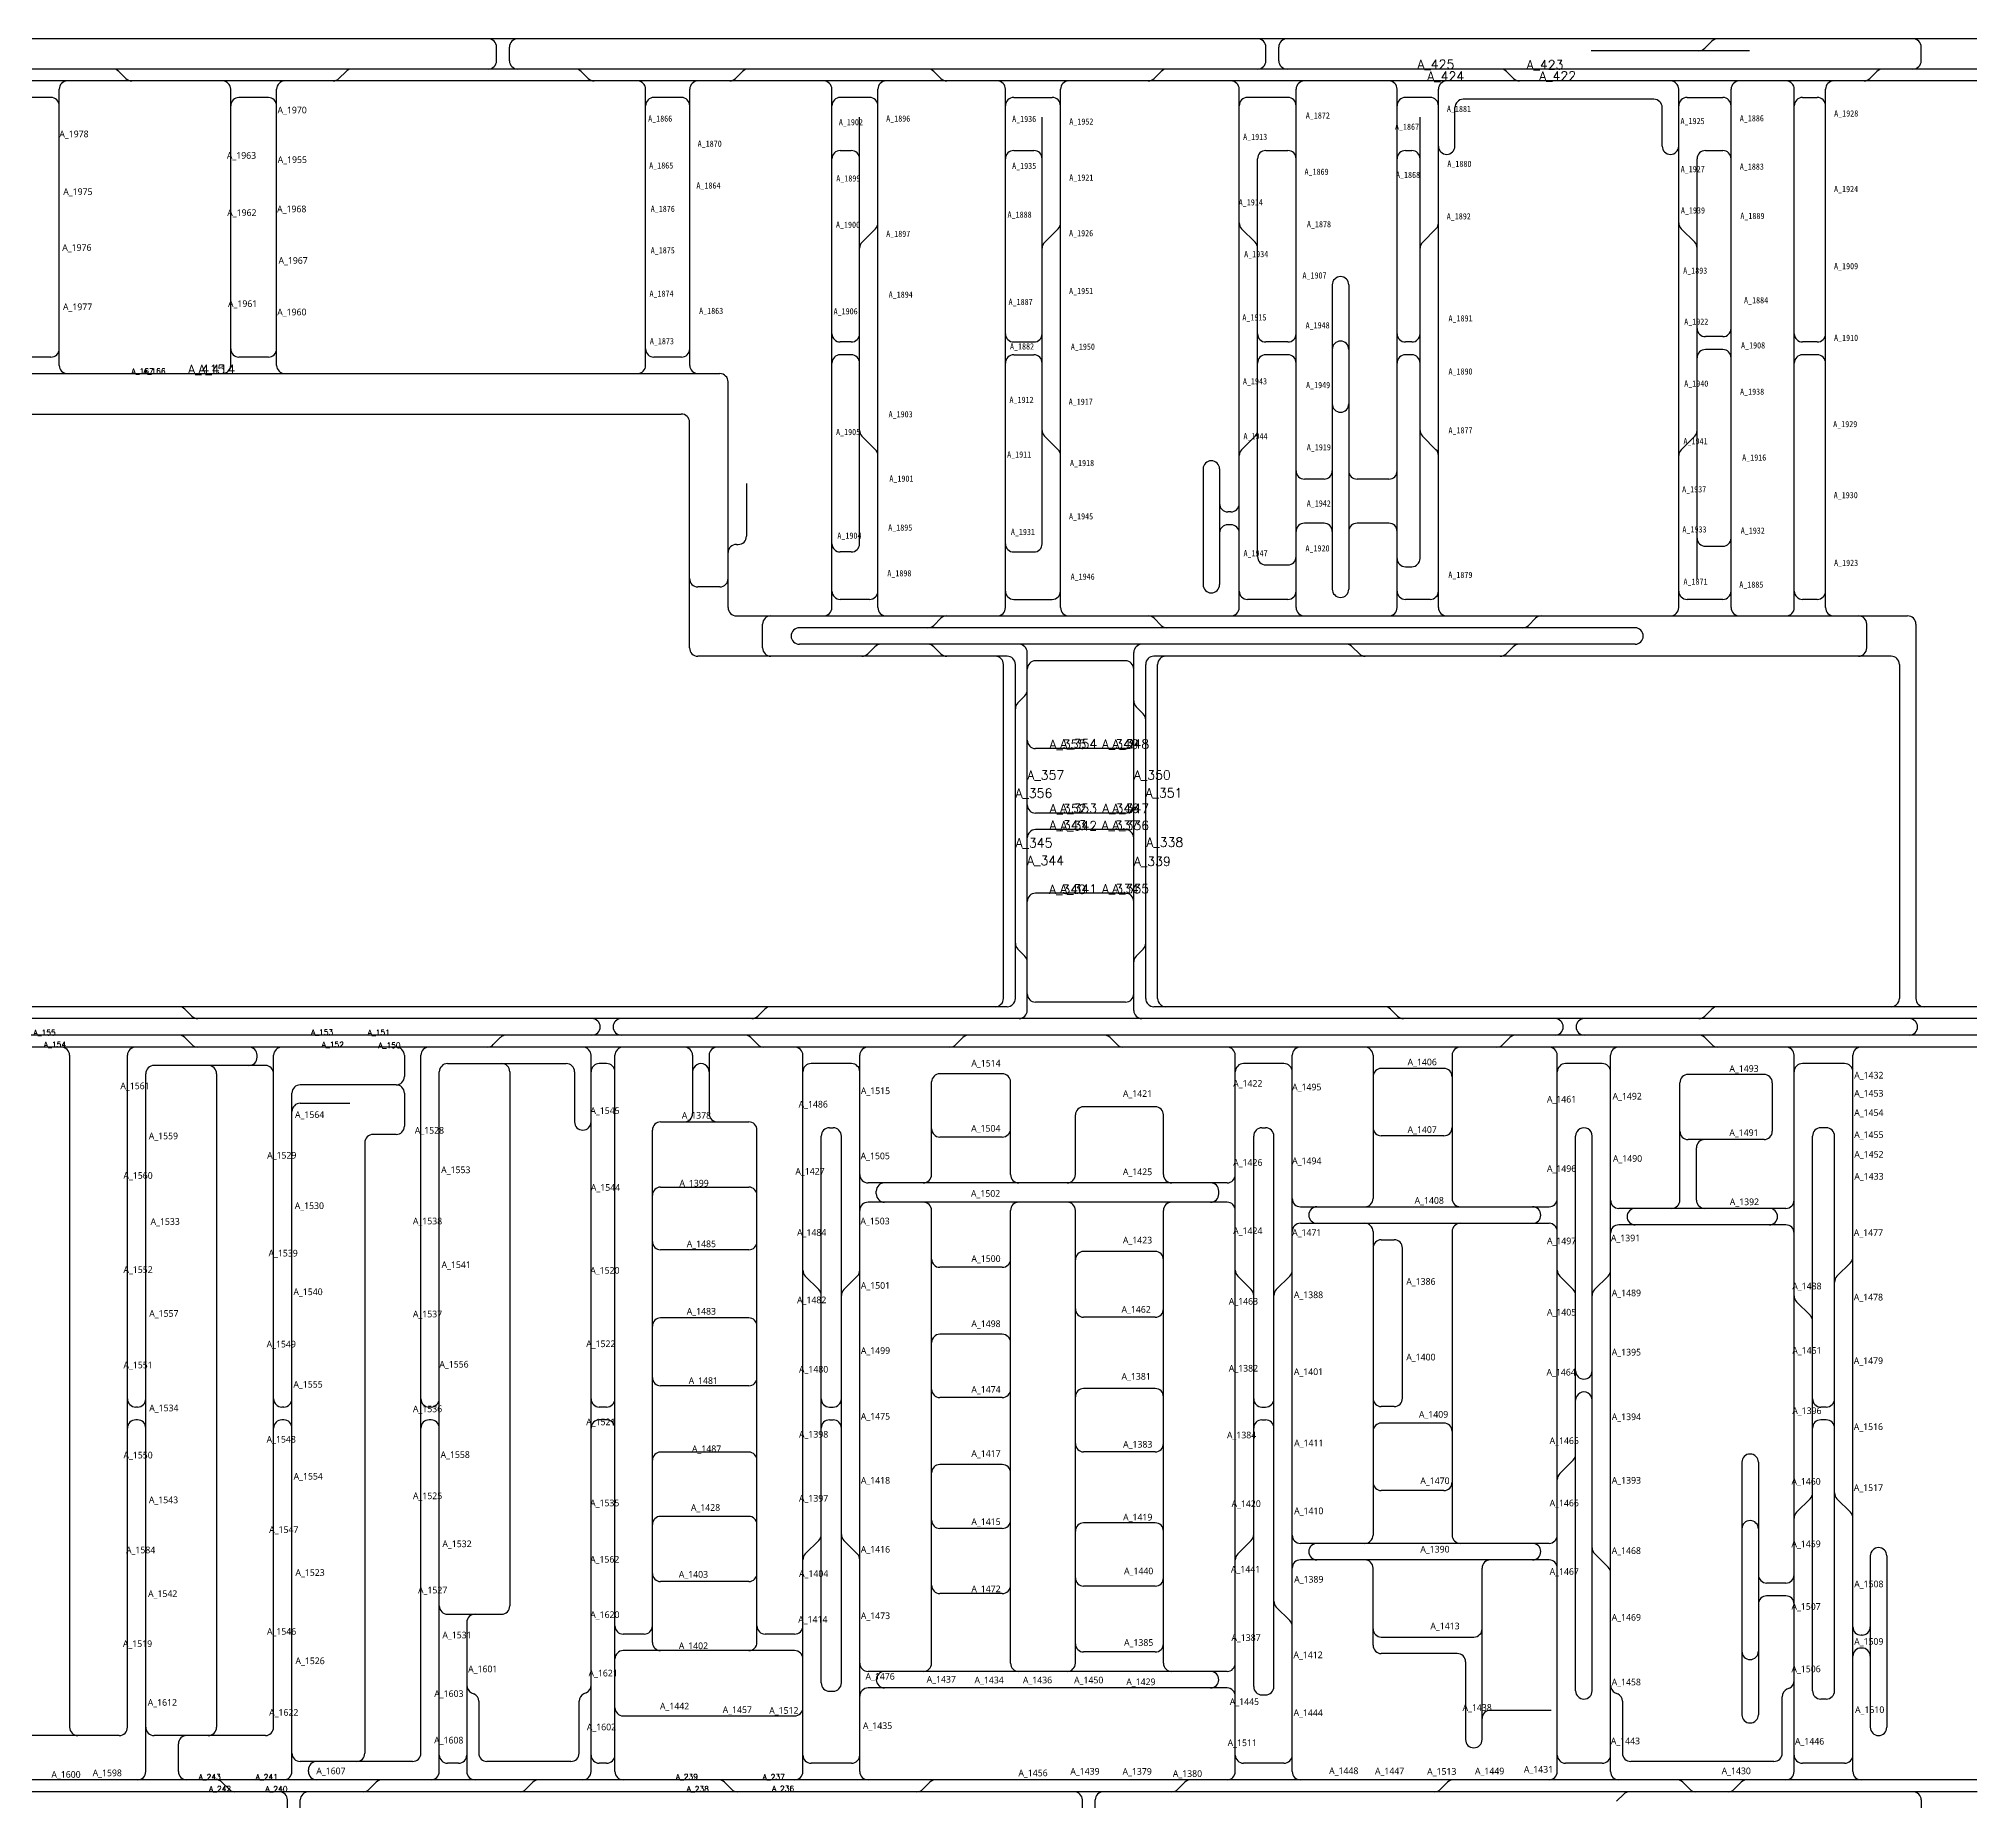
# Model space of a CAD drawing. Header units: millimetres. Extents: x 250 to 269971, y 125 to 199400.
# Drawn here: x 164363 to 269971, y 103350 to 199400 of the extents above; entities that cross this region are included whole.
import ezdxf
from ezdxf.enums import TextEntityAlignment as Align

# ---------------------------------------------------------------- set-up
doc = ezdxf.new("R2010")
doc.units = ezdxf.units.MM
doc.layers.add('_자동화_RJE_TEXT_STK(190519)', color=6, linetype='Continuous', lineweight=25)
for name, color, linetype in [('L2_AMHS_Rail Center(P2L 7F Lower)', 42, 'Continuous'), ('L2_AMHS_Rail Center(P2L 7F Reticle)', 151, 'Continuous'), ('L3_SEMES_TL_RJE_TEXT', 7, 'Continuous'), ('설비코드', 7, 'Continuous')]:
    doc.layers.add(name, color=color, linetype=linetype)
doc.styles.add('USER1', font='TXT.SHX')
doc.styles.add('돋움체', font='')
doc.styles.add('맑은고딕', font='malgun.ttf')
doc.styles.get('돋움체').set_extended_font_data('DotumChe')

msp = doc.modelspace()

# ---------------------------------------------------------------- linework, layer by layer
at = {"layer": 'L2_AMHS_Rail Center(P2L 7F Lower)'}
for p, q in [((269957, 199400), (1350, 199400)), ((189305, 198200), (189305, 198950)), ((190005, 198200), (190005, 198950)), ((231220, 198200), (231220, 198950)), ((231920, 198200), (231920, 198950)), ((257561, 198750), (248937, 198750)), ((255510, 199268), (255124, 198882)), ((266917, 198200), (266917, 198950)), ((269957, 197750), (2900, 197750)), ((169109, 197232), (168724, 197618)), ((180718, 197232), (181103, 197618)), ((194297, 197232), (193912, 197618)), ((202324, 197232), (202709, 197618)), ((213509, 197232), (213124, 197618)), ((225124, 197232), (225509, 197618)), ((244709, 197232), (244324, 197618)), ((264509, 197618), (264125, 197232)), ((269957, 197100), (3550, 197100)), ((165477, 181600), (165477, 196650)), ((174820, 181598), (174820, 196648)), ((177320, 181598), (177320, 196650)), ((197426, 181600), (197426, 196650)), ((199826, 181600), (199826, 196650)), ((207577, 168400), (207577, 196650)), ((210077, 168400), (210077, 196650)), ((217027, 168400), (217027, 196650)), ((220027, 168400), (220027, 196650)), ((229764, 168400), (229764, 196650)), ((232864, 168400), (232864, 196650)), ((238366, 168400), (238366, 196650)), ((240616, 168400), (240616, 196650)), ((253709, 168400), (253709, 196650)), ((256559, 168400), (256559, 196650)), ((260006, 168400), (260006, 196650)), ((261706, 168400), (261706, 196650)), ((165027, 196200), (163327, 196200)), ((176870, 196198), (175270, 196198)), ((199376, 196200), (197876, 196200)), ((209627, 196200), (208027, 196200)), ((217477, 196200), (219577, 196200)), ((232414, 196200), (230214, 196200)), ((240166, 196200), (238816, 196200)), ((241516, 193550), (241516, 195650)), ((252359, 196100), (241966, 196100)), ((252809, 193550), (252809, 195650)), ((254159, 196200), (256109, 196200)), ((260456, 196200), (261256, 196200)), ((209077, 171880), (209077, 195126)), ((219027, 171880), (219027, 195125)), ((239616, 171080), (239616, 195125)), ((208027, 193310), (208627, 193310)), ((217477, 193310), (218577, 193310)), ((231214, 193310), (232414, 193310)), ((238816, 193310), (239166, 193310)), ((255159, 193310), (256109, 193310)), ((230764, 171180), (230764, 192860)), ((254709, 169925), (254709, 192860)), ((209945, 189040), (209209, 188304)), ((219895, 189040), (219159, 188304)), ((229896, 189044), (230632, 188308)), ((240484, 189040), (239748, 188304)), ((253841, 189044), (254577, 188308)), ((208627, 182875), (208027, 182875)), ((217477, 182875), (218577, 182875)), ((232414, 182875), (231214, 182875)), ((239166, 182875), (238816, 182875)), ((256109, 183165), (255159, 183165)), ((261256, 182875), (260455, 182875)), ((165027, 182050), (163327, 182050)), ((176870, 182050), (175270, 182050)), ((199379, 182050), (197876, 182050)), ((208627, 182175), (208027, 182175)), ((217477, 182175), (218577, 182175)), ((232414, 182175), (231214, 182175)), ((239166, 182175), (238815, 182175)), ((256109, 182465), (255159, 182465)), ((261256, 182175), (260456, 182175)), ((155785, 181150, -76), (201467, 181150, 1466)), ((201917, 168400, 1470), (201917, 180700, 1470)), ((155783, 178950), (199367, 178950)), ((199817, 166200), (199817, 178500)), ((209209, 177742, -1223), (209945, 177005, -1223)), ((219159, 177742), (219895, 177005)), ((230632, 177738), (229896, 177002)), ((239748, 177742), (240484, 177005)), ((254577, 177738), (253841, 177002)), ((202917, 175157, 1470), (202917, 172292, 1470)), ((202367, 171842, 1470), (202467, 171842, 1470)), ((208627, 171430), (208027, 171430)), ((217477, 171430), (218577, 171430)), ((255159, 171740), (256109, 171740)), ((231214, 170730), (232414, 170730)), ((238816, 170630), (239166, 170630)), ((201467, 169530, 1984), (200267, 169530, 1183)), ((202367, 167950), (266178, 167950)), ((209627, 168850), (208027, 168850)), ((217477, 168850), (219577, 168850)), ((232414, 168850), (230214, 168850)), ((240166, 168850), (238816, 168850)), ((256109, 168850), (254159, 168850)), ((261256, 168850), (260456, 168850)), ((203797, 166200, 1470), (203797, 167500, 1470)), ((251328, 167300), (205801, 167300)), ((213124, 167432), (213509, 167818)), ((225509, 167432), (225125, 167818)), ((245525, 167430), (245909, 167816)), ((263948, 166200), (263948, 167500)), ((266628, 167500, -10), (266628, 147100)), ((251328, 166400), (205801, 166400)), ((209525, 165882), (209909, 166268)), ((213509, 165882), (213125, 166268)), ((218217, 146450), (218217, 165950)), ((224017, 146450), (224017, 165950)), ((236309, 165882), (235925, 166268)), ((244303, 165882), (244688, 166268)), ((217117, 165750), (200267, 165750)), ((216917, 147100), (216917, 165300)), ((217567, 147100), (217567, 165300)), ((223567, 165500), (218667, 165500)), ((224667, 147100), (224667, 165300)), ((265278, 165750), (225117, 165750)), ((225317, 147100), (225317, 165300)), ((265728, 165300), (265728, 147100)), ((218085, 163592), (217699, 163208)), ((224149, 162992), (224535, 162608)), ((223567, 160717), (218667, 160717)), ((223567, 157200), (218667, 157200)), ((223567, 156300), (218667, 156300)), ((223567, 152833), (218667, 152833)), ((217699, 149792), (218085, 149408)), ((224535, 149792), (224149, 149408)), ((223567, 146900), (218667, 146900)), ((269957, 146000), (13267, 146000)), ((217117, 146650), (127917, 146650)), ((172325, 146518), (172709, 146132)), ((203922, 146518), (203537, 146132)), ((269957, 146650), (225117, 146650)), ((238003, 146518), (238388, 146132)), ((255509, 146518), (255124, 146132)), ((269957, 145100), (13267, 145100)), ((172710, 144582), (172325, 144968)), ((189125, 144582), (189509, 144968)), ((203533, 144582), (203148, 144968)), ((214324, 144582), (214709, 144968)), ((223109, 144582), (222725, 144968)), ((244125, 144582), (244509, 144968)), ((255510, 144582), (255125, 144968)), ((269957, 144450), (12617, 144450)), ((166043, 144000, -244891), (166043, 107380, -244891)), ((169193, 107380), (169193, 144000)), ((176258, 143900), (176258, 144000)), ((177158, 107380), (177158, 144000)), ((184282, 144000), (184282, 142838)), ((185182, 105968), (185182, 144000)), ((194452, 104968), (194452, 144000)), ((195752, 104968), (195752, 144000)), ((205990, 104968), (205990, 144000)), ((209090, 104968), (209090, 144000)), ((229551, 104968), (229551, 144000)), ((232651, 104968), (232651, 144000)), ((247092, 104968), (247092, 144000)), ((249992, 104968), (249992, 144000)), ((259996, 104968), (259996, 144000)), ((263196, 104968), (263196, 144000)), ((170193, 104968), (170193, 143000)), ((176708, 143450), (170643, 143450)), ((174047, 143000), (174047, 107380)), ((186182, 104968), (186182, 143100)), ((186632, 143550), (193102, 143550)), ((190023, 143100, -164372), (190023, 113992, -164372)), ((193552, 143100), (193552, 140373)), ((195302, 143550), (194902, 143550)), ((208640, 143550), (206440, 143550)), ((232201, 143550), (230001, 143550)), ((249542, 143550), (247542, 143550)), ((262746, 143550), (260446, 143550)), ((178158, 104968), (178158, 141938)), ((183833, 142388), (178608, 142388)), ((184282, 141938), (184282, 140138)), ((178608, 141388), (181302, 141388)), ((183832, 139688), (182576, 139688)), ((206990, 109796), (206990, 139600)), ((207440, 140050), (207640, 140050)), ((208090, 109796), (208090, 139600)), ((230551, 109596), (230551, 139600)), ((231001, 140050), (231201, 140050)), ((231651, 109596), (231651, 139600)), ((248092, 109368), (248092, 139600)), ((248992, 109368), (248992, 139600)), ((260996, 109368), (260996, 139600)), ((261746, 140050), (261446, 140050)), ((262196, 109368), (262196, 139600)), ((182126, 139238, -313993), (182126, 105968, -313993)), ((263064, 132700), (262328, 131963)), ((206121, 131968), (206858, 131232)), ((208958, 131968), (208221, 131232)), ((229683, 131968), (230419, 131232)), ((232519, 131968), (231783, 131232)), ((247224, 131968), (247961, 131232)), ((249861, 131968), (249124, 131232)), ((260128, 130567), (260864, 129831)), ((169743, 124834), (169643, 124834)), ((177708, 124834), (177608, 124834)), ((185732, 124834), (185632, 124834)), ((195302, 124834), (194902, 124834)), ((207440, 124834), (207640, 124834)), ((231001, 124834), (231201, 124834)), ((261746, 124834), (261446, 124834)), ((169743, 124134), (169643, 124134)), ((177708, 124134), (177608, 124134)), ((185732, 124134), (185632, 124134)), ((195302, 124134), (194902, 124134)), ((207440, 124134), (207640, 124134)), ((231001, 124134), (231201, 124134)), ((261746, 124134), (261446, 124134)), ((247224, 121202), (247961, 121938)), ((260128, 119101), (260864, 119837)), ((263064, 119101), (262328, 119837)), ((206121, 116832), (206858, 117568)), ((208958, 116832), (208221, 117568)), ((229683, 116832), (230419, 117568)), ((249861, 116109), (249124, 116845)), ((186632, 113542), (189573, 113542)), ((187682, 113092), (187682, 104968)), ((232519, 113198), (231783, 113935)), ((187942, 109265), (188073, 109204)), ((188332, 108796), (188332, 105968)), ((193802, 105968), (193802, 108796)), ((194192, 109265), (194061, 109204)), ((207440, 109346), (207640, 109346)), ((231001, 109146), (231201, 109146)), ((250252, 109265), (250383, 109204)), ((250642, 108796), (250642, 105968)), ((259346, 105968), (259346, 109046)), ((259736, 109515), (259606, 109454)), ((261746, 108918), (261446, 108918)), ((196202, 107997, -1258), (205540, 107997, -1258)), ((168743, 106930), (162273, 106930)), ((176708, 106930), (170643, 106930)), ((171973, 104968), (171973, 106480)), ((184732, 105518), (178608, 105518)), ((179058, 104968, 187995), (179058, 105068, 187995)), ((187232, 105418), (186632, 105418)), ((193352, 105518), (188782, 105518)), ((195302, 105418), (194902, 105418)), ((208640, 105418), (206440, 105418)), ((232201, 105418), (230001, 105418)), ((249542, 105418), (247542, 105418)), ((258896, 105518), (251092, 105518)), ((262746, 105418), (260446, 105418)), ((269971, 103868), (3550, 103868)), ((269957, 104518), (4200, 104518)), ((174343, 104386), (174728, 104000)), ((182752, 104386), (182367, 104000)), ((191285, 104386), (190901, 104000)), ((201725, 104386), (202109, 104000)), ((212909, 104386), (212524, 104000)), ((226801, 104386), (226416, 104000)), ((241109, 104386), (240725, 104000)), ((250710, 103736), (250324, 103350)), ((253925, 104386), (254309, 104000)), ((257109, 104386), (256724, 104000)), ((177913, 102618), (177913, 103418)), ((178613, 102618), (178613, 103418)), ((221220, 102618), (221220, 103418)), ((221920, 102618), (221920, 103418)), ((266917, 103418), (266917, 102618))]:
    msp.add_line(p, q, dxfattribs=at)
for centre, start, end in [((188855, 198950), 0, 90), ((190455, 198950), 90, 180), ((230770, 198950), 0, 90), ((232370, 198950), 90, 180), ((254806, 199200), 270, 314.99855), ((255828, 198950), 90, 134.99855), ((266467, 198950), 0, 90), ((168406, 197300), 44.93981, 90), ((181422, 197300), 90, 135.06019), ((188855, 198200), 270, 0), ((190455, 198200), 180, 270), ((193594, 197300), 44.93981, 90), ((203028, 197300), 90, 135.06019), ((212806, 197300), 44.93981, 90), ((225828, 197300), 90, 135.06019), ((230770, 198200), 270, 0), ((232370, 198200), 180, 270), ((244006, 197300), 44.93981, 90), ((264828, 197300), 90, 135.06019), ((266467, 198200), 270, 0), ((165927, 196650), 90, 180), ((169428, 197550), 224.93981, 270), ((174370, 196648), 0, 90), ((177770, 196650), 90, 180), ((180400, 197550), 270, 315.06019), ((194616, 197550), 224.93981, 270), ((196976, 196650), 0, 90), ((200276, 196650), 90, 180), ((202006, 197550), 270, 315.06019), ((207127, 196650), 0, 90), ((210527, 196650), 90, 180), ((213828, 197550), 224.93981, 270), ((216577, 196650), 0, 90), ((220477, 196650), 90, 180), ((224806, 197550), 270, 315.06019), ((229314, 196650), 0, 90), ((233314, 196650), 90, 180), ((237916, 196650), 0, 90), ((241066, 196650), 90, 180), ((245028, 197550), 224.93981, 270), ((253259, 196650), 0, 90), ((257009, 196650), 90, 180), ((259556, 196650), 0, 90), ((262156, 196650), 90, 180), ((263806, 197550), 270, 315.06019), ((165027, 195750), 0, 90), ((175270, 195748), 90, 180), ((176870, 195748), 0, 90), ((197876, 195750), 90, 180), ((199376, 195750), 0, 90), ((208027, 195750), 90, 180), ((209627, 195750), 0, 90), ((217477, 195750), 90, 180), ((219577, 195750), 0, 90), ((230214, 195750), 90, 180), ((232414, 195750), 0, 90), ((238816, 195750), 90, 180), ((240166, 195750), 0, 90), ((241966, 195650), 90, 180), ((252359, 195650), 0, 90), ((254159, 195750), 90, 180), ((256109, 195750), 0, 90), ((260456, 195750), 90, 180), ((261256, 195750), 0, 90), ((208027, 192860), 90, 180), ((208627, 192860), 0, 90), ((217477, 192860), 90, 180), ((218577, 192860), 0, 90), ((231214, 192860), 90, 180), ((232414, 192860), 0, 90), ((238816, 192860), 90, 180), ((239166, 192860), 0, 90), ((241066, 193550), 180, 359.99998), ((253259, 193550), 180, 359.99998), ((255159, 192860), 90, 180), ((256109, 192860), 0, 90), ((209627, 189359), 315.00012, 0), ((219577, 189359), 315.00012, 0), ((230214, 189362), 180, 224.99988), ((240166, 189359), 315.00012, 0), ((254159, 189362), 180, 224.99988), ((209527, 187986), 135.00012, 180), ((219477, 187986), 135.00012, 180), ((230314, 187989), 0, 44.99988), ((240066, 187986), 135.00012, 180), ((254259, 187989), 0, 44.99988), ((208027, 183325), 180, 270), ((208627, 183325), 270, 0), ((217477, 183325), 180, 270), ((218577, 183325), 270, 0), ((231214, 183325), 180, 270), ((232414, 183325), 270, 0), ((238816, 183325), 180, 270), ((239166, 183325), 270, 0), ((255159, 183615), 180, 270), ((256109, 183615), 270, 0), ((260456, 183325), 180, 270), ((261256, 183325), 270, 0), ((165027, 182500), 270, 0), ((175270, 182500), 180, 270), ((176870, 182500), 270, 0), ((197876, 182500), 180, 270), ((199376, 182500), 270, 0), ((208027, 181725), 90, 180), ((208627, 181725), 0, 90), ((217477, 181725), 90, 180), ((218577, 181725), 0, 90), ((231214, 181725), 90, 180), ((232414, 181725), 0, 90), ((238816, 181725), 90, 180), ((239166, 181725), 0, 90), ((255159, 182015), 90, 180), ((256109, 182015), 0, 90), ((260456, 181725), 90, 180), ((261256, 181725), 0, 90), ((165927, 181600), 180, 270), ((174370, 181600), 270, 0), ((177770, 181602), 180, 270), ((196976, 181600), 270, 0), ((200276, 181600), 180, 270), ((199367, 178500), 0, 90), ((209527, 178060, -1223), 180, 224.99988), ((219477, 178060), 180, 224.99988), ((230314, 178056), 315.00012, 0), ((240066, 178060), 180, 224.99988), ((254259, 178056), 315.00012, 0), ((209627, 176687, -1223), 0, 44.99988), ((219577, 176687), 0, 44.99988), ((230214, 176684), 135.00012, 180), ((240166, 176687), 0, 44.99988), ((254159, 176684), 135.00012, 180), ((202467, 172292, 1470), 269.93494, 0.02), ((255159, 172190), 180, 270), ((256109, 172190), 270, 0), ((202367, 171392, 1470), 89.93494, 178.55785), ((208027, 171880), 180, 270), ((208627, 171880), 270, 0), ((217477, 171880), 180, 270), ((218577, 171880), 270, 0), ((231214, 171180), 180, 270), ((232414, 171180), 270, 0), ((238816, 171080), 180, 270), ((239166, 171080), 270, 0), ((200267, 169980, 2352), 180, 270), ((201467, 169980, 2352), 270, 0), ((208027, 169300), 180, 270), ((209627, 169300), 270, 0), ((217477, 169300), 180, 270), ((219577, 169300), 270, 0), ((230214, 169300), 180, 270), ((232414, 169300), 270, 0), ((238816, 169300), 180, 270), ((240166, 169300), 270, 0), ((254159, 169300), 180, 270), ((256109, 169300), 270, 0), ((260456, 169300), 180, 270), ((261256, 169300), 270, 0), ((202367, 168400, 1470), 180, 270), ((204247, 167500, 1470), 90, 180), ((207127, 168400), 270, 0), ((210527, 168400), 180, 270), ((213828, 167500), 90, 135.06019), ((216577, 168400), 270, 0), ((220477, 168400), 180, 270), ((224806, 167500), 44.93981, 90), ((229314, 168400), 270, 0), ((233314, 168400), 180, 270), ((237916, 168400), 270, 0), ((241066, 168400), 180, 270), ((246229, 167498), 90, 135.06019), ((253259, 168400), 270, 0), ((257009, 168400), 180, 270), ((259556, 168400), 270, 0), ((262156, 168400), 180, 270), ((263498, 167500), 0, 90), ((266178, 167500, -10), 0, 90), ((205801, 166850), 90, 270), ((212806, 167750), 270, 315.06019), ((225828, 167750), 224.93981, 270), ((245206, 167748), 270, 315.06019), ((251328, 166850), 270, 89.99996), ((200267, 166200), 180, 270), ((204247, 166200, 1470), 180, 270), ((209206, 166200), 270, 315.06019), ((210228, 165950), 90, 135.06019), ((212806, 165950), 44.93981, 90), ((213828, 166200), 224.93981, 270), ((217767, 165950), 0, 90), ((224467, 165950), 90, 180), ((235606, 165950), 44.93981, 90), ((236628, 166200), 224.93981, 270), ((243985, 166200), 270, 315.06019), ((245007, 165950), 90, 135.06019), ((263498, 166200), 270, 0), ((216467, 165300), 0, 90), ((217117, 165300), 0, 90), ((218667, 165050), 90, 180), ((223567, 165050), 0, 90), ((225117, 165300), 90, 180), ((225767, 165300), 90, 180), ((265278, 165300), 0, 90), ((217767, 163911), 314.93981, 0), ((218017, 162889), 134.93981, 180), ((224467, 163311), 180, 225.06019), ((224217, 162289), 0, 45.06019), ((218667, 161167), 180, 270), ((223567, 161167), 270, 0), ((218667, 157650), 180, 270), ((223567, 157650), 270, 0), ((218667, 155850), 90, 180), ((223567, 155850), 0, 90), ((218667, 152383), 90, 180), ((223567, 152383), 0, 90), ((218017, 150111), 180, 225.06019), ((224217, 150111), 314.93981, 0), ((217767, 149089), 0, 45.06019), ((224467, 149089), 134.93981, 180), ((216467, 147100), 270, 0), ((217117, 147100), 270, 0), ((218667, 147350), 180, 270), ((223567, 147350), 270, 0), ((225117, 147100), 180, 270), ((225767, 147100), 180, 270), ((265278, 147100), 270, 0), ((267078, 147100), 180, 270), ((172006, 146200), 44.93981, 90), ((173028, 146450), 224.93981, 270), ((194499, 145550), 270, 89.99996), ((196099, 145550), 90, 270), ((203218, 146450), 270, 315.06019), ((204240, 146200), 90, 135.06019), ((217767, 146450), 270, 0), ((224467, 146450), 180, 270), ((237684, 146200), 44.93981, 90), ((238706, 146450), 224.93981, 270), ((246968, 145550), 270, 89.99996), ((248568, 145550), 90, 270), ((254806, 146450), 270, 315.06019), ((255828, 146200), 90, 135.06019), ((266267, 145550), 270, 89.99996), ((172006, 144650), 44.93981, 90), ((189828, 144650), 90, 135.06019), ((202830, 144650), 44.93981, 90), ((215028, 144650), 90, 135.06019), ((222406, 144650), 44.93981, 90), ((244828, 144650), 90, 135.06019), ((254806, 144650), 44.93981, 90), ((165593, 144000, -244891), 0, 90), ((169643, 144000), 90, 180), ((173028, 144900), 224.93981, 270), ((175808, 144000), 0, 90), ((175808, 143900), 270, 0), ((177608, 144000), 90, 180), ((183832, 144000), 359.99134, 90.00866), ((185632, 144000), 90, 180), ((188806, 144900), 270, 315.06019), ((194002, 144000), 0, 90), ((196202, 144000), 90, 180), ((203852, 144900), 224.93981, 270), ((205540, 144000), 0, 90), ((209540, 144000), 90, 180), ((214006, 144900), 270, 315.06019), ((223428, 144900), 224.93981, 270), ((229101, 144000), 0, 90), ((233101, 144000), 90, 180), ((243806, 144900), 270, 315.06019), ((246642, 144000), 0, 90), ((250442, 144000), 90, 180), ((255828, 144900), 224.93981, 270), ((259546, 144000), 0, 90), ((263646, 144000), 90, 180), ((170643, 143000), 90, 180), ((173597, 143000), 0, 90), ((176708, 143000), 0, 90), ((183832, 142838), 269.99134, 0), ((186632, 143100), 90, 180), ((189573, 143100, -164372), 0, 90), ((193102, 143100), 0, 90), ((194902, 143100), 90, 180), ((195302, 143100), 0, 90), ((206440, 143100), 90, 180), ((208640, 143100), 0, 90), ((230001, 143100), 90, 180), ((232201, 143100), 0, 90), ((247542, 143100), 90, 180), ((249542, 143100), 0, 90), ((260446, 143100), 90, 180), ((262746, 143100), 0, 90), ((178608, 141938), 90, 180), ((183832, 141938), 0, 90), ((178608, 140938), 90, 180), ((182576, 139238, -313993), 90, 180), ((183832, 140138), 270, 0), ((194002, 140373), 180, 359.99998), ((207440, 139600), 90, 180), ((207640, 139600), 0, 90), ((231001, 139600), 90, 180), ((231201, 139600), 0, 90), ((248542, 139600), 0, 180.00002), ((261446, 139600), 90, 180), ((261746, 139600), 0, 90), ((206440, 132286), 180, 224.99988), ((208640, 132286), 315.00012, 0), ((230001, 132286), 180, 224.99988), ((232201, 132286), 315.00012, 0), ((247542, 132286), 180, 224.99988), ((249542, 132286), 315.00012, 0), ((262746, 133018), 315.00012, 0), ((206540, 130914), 0, 44.99988), ((208540, 130914), 135.00012, 180), ((230101, 130914), 0, 44.99988), ((232101, 130914), 135.00012, 180), ((247642, 130914), 0, 44.99988), ((249442, 130914), 135.00012, 180), ((262646, 131645), 135.00012, 180), ((260446, 130885), 180, 224.99988), ((260546, 129512), 0, 44.99988), ((248542, 126806), 180, 359.99998), ((169643, 125284), 180, 270), ((169743, 125284), 270, 0), ((177608, 125284), 180, 270), ((177708, 125284), 270, 0), ((185632, 125284), 180, 270), ((185732, 125284), 270, 0), ((194902, 125284), 180, 270), ((195302, 125284), 270, 0), ((207440, 125284), 180, 270), ((207640, 125284), 270, 0), ((231001, 125284), 180, 270), ((231201, 125284), 270, 0), ((248542, 125206), 0, 180.00002), ((261446, 125284), 180, 270), ((261746, 125284), 270, 0), ((169643, 123684), 90, 180), ((169743, 123684), 0, 90), ((177608, 123684), 90, 180), ((177708, 123684), 0, 90), ((185632, 123684), 90, 180), ((185732, 123684), 0, 90), ((194902, 123684), 90, 180), ((195302, 123684), 0, 90), ((207440, 123684), 90, 180), ((207640, 123684), 0, 90), ((231001, 123684), 90, 180), ((231201, 123684), 0, 90), ((261446, 123684), 90, 180), ((261746, 123684), 0, 90), ((247642, 122256), 315.00012, 0), ((247542, 120884), 135.00012, 180), ((260546, 120156), 315.00012, 0), ((262646, 120156), 180, 224.99988), ((260446, 118783), 135.00012, 180), ((262746, 118783), 0, 44.99988), ((206540, 117886), 315.00012, 0), ((208540, 117886), 180, 224.99988), ((230101, 117886), 315.00012, 0), ((206440, 116514), 135.00012, 180), ((208640, 116514), 0, 44.99988), ((230001, 116514), 135.00012, 180), ((249442, 117164), 180, 224.99988), ((249542, 115791), 0, 44.99988), ((232101, 114253), 180, 224.99988), ((186632, 113992), 180, 270), ((188132, 113092), 90, 180), ((189573, 113992, -164372), 270, 0), ((232201, 112880), 0, 44.99988), ((259546, 109923), 295, 0), ((188132, 109673), 180, 245), ((187882, 108796), 0, 65), ((194252, 108796), 115, 180), ((194002, 109673), 295, 0), ((207440, 109796), 180, 270), ((207640, 109796), 270, 0), ((231001, 109596), 180, 270), ((231201, 109596), 270, 0), ((248542, 109368), 180, 359.99998), ((250442, 109673), 180, 245), ((250192, 108796), 0, 65), ((259796, 109046), 115, 180), ((261446, 109368), 180, 270), ((261746, 109368), 270, 0), ((196202, 108447, -1258), 180, 270), ((205540, 108447, -1258), 270, 0), ((166493, 107380, -244891), 180, 270), ((168743, 107380), 270, 0), ((170643, 107380), 180, 270), ((172423, 106480), 90, 180), ((173597, 107380), 270, 0), ((176708, 107380), 270, 0), ((178608, 105968), 180, 270), ((181676, 105968, -313993), 270, 0), ((184732, 105968), 270, 0), ((186632, 105868), 180, 270), ((187232, 105868), 270, 0), ((188782, 105968), 180, 270), ((193352, 105968), 270, 0), ((194902, 105868), 180, 270), ((195302, 105868), 270, 0), ((206440, 105868), 180, 270), ((208640, 105868), 270, 0), ((230001, 105868), 180, 270), ((232201, 105868), 270, 0), ((247542, 105868), 180, 270), ((249542, 105868), 270, 0), ((251092, 105968), 180, 270), ((258896, 105968), 270, 0), ((260446, 105868), 180, 270), ((262746, 105868), 270, 0), ((169743, 104968), 270, 0), ((172423, 104968), 180, 270), ((177708, 104968), 270, 0), ((179508, 105068, 187995), 89.99134, 180), ((179508, 104968, 187995), 179.99134, 270.00866), ((185732, 104968), 270, 0), ((188132, 104968), 180, 270), ((194002, 104968), 270, 0), ((196202, 104968), 180, 270), ((205540, 104968), 270, 0), ((209540, 104968), 180, 270), ((229101, 104968), 270, 0), ((233101, 104968), 180, 270), ((246642, 104968), 270, 0), ((250442, 104968), 180, 270), ((259546, 104968), 270, 0), ((263646, 104968), 180, 270), ((174024, 104068), 44.93981, 90), ((175046, 104318), 224.93981, 270), ((177463, 103418), 0, 90), ((179063, 103418), 90, 180), ((182048, 104318), 270, 315.06019), ((183070, 104068), 90, 135.06019), ((190582, 104318), 270, 315.06019), ((191604, 104068), 90, 135.06019), ((201406, 104068), 44.93981, 90), ((202428, 104318), 224.93981, 270), ((212206, 104318), 270, 315.06019), ((213228, 104068), 90, 135.06019), ((220770, 103418), 0, 90), ((222370, 103418), 90, 180), ((226098, 104318), 270, 315.06019), ((227120, 104068), 90, 135.06019), ((240406, 104318), 270, 315.06019), ((241428, 104068), 90, 135.06019), ((251028, 103418), 90, 134.99855), ((253606, 104068), 44.93981, 90), ((254628, 104318), 224.93981, 270), ((256406, 104318), 270, 315.06019), ((257428, 104068), 90, 135.06019), ((266467, 103418), 0, 90)]:
    msp.add_arc(centre, 450, start, end, dxfattribs=at)
at = {"layer": 'L2_AMHS_Rail Center(P2L 7F Lower)', "extrusion": (7.9191e-08, -4.14263e-08, 1)}
msp.add_arc((201467, 180700, 1470), 450, 0, 90, dxfattribs=at)
at = {"layer": 'L2_AMHS_Rail Center(P2L 7F Reticle)'}
for p, q in [((227794, 175955), (227794, 169654)), ((228694, 175955), (228694, 172466)), ((229314, 173616), (229144, 173616)), ((228694, 172466), (228694, 169654)), ((229314, 172916), (229144, 172916)), ((199986, 144000), (199986, 140824, -1899)), ((200886, 144000), (200886, 140824)), ((237055, 144000), (237055, 136195)), ((241365, 144000), (241365, 136195)), ((216854, 142997, 1330), (213454, 142997, 1330)), ((240915, 143283), (237505, 143283)), ((213004, 137501), (213004, 142547)), ((217304, 137501), (217304, 142547)), ((220838, 137501), (220838, 140750)), ((225187, 141200, -5452), (221288, 141200, -5452)), ((225637, 137501), (225637, 140750, -5452)), ((197792, 112006), (197792, 139924)), ((198242, 140374), (203042, 140374)), ((203492, 112006), (203492, 139924)), ((216854, 139547), (213454, 139547)), ((240915, 139613), (237505, 139613)), ((198242, 136821), (203042, 136821)), ((229101, 137051), (209540, 137051)), ((209990, 136447), (209990, 136601)), ((228651, 136447), (228651, 136601)), ((229101, 135997), (209540, 135997)), ((213004, 110875), (213004, 135547)), ((217304, 110875), (217304, 135547)), ((220838, 110875), (220838, 135547)), ((225637, 110875), (225637, 135547)), ((233101, 135745), (246642, 135745)), ((233101, 134845), (246642, 134845)), ((237055, 134395), (237055, 117854)), ((241365, 134395), (241365, 117854)), ((203042, 133402, 1110), (198242, 133402, 1110)), ((225187, 133313), (221288, 133313)), ((237505, 133945), (238205, 133945)), ((238655, 125310), (238655, 133495)), ((216854, 132447), (213454, 132447)), ((203042, 129691), (198242, 129691)), ((225187, 129727), (221288, 129727)), ((216854, 128797), (213454, 128797)), ((203042, 125991), (198242, 125991)), ((225187, 125842), (221288, 125842)), ((216854, 125347), (213454, 125347)), ((238205, 124860), (237505, 124860)), ((240915, 123960), (237505, 123960)), ((203042, 122381), (198242, 122381)), ((216854, 121697), (213454, 121697)), ((225187, 122389), (221288, 122389)), ((240915, 120282), (237505, 120282)), ((203042, 118876), (198242, 118876)), ((225187, 118521), (221288, 118521)), ((216854, 118217), (213454, 118217)), ((246642, 117404), (233101, 117404)), ((246642, 116504), (233101, 116504)), ((203042, 115319), (198242, 115319)), ((237055, 111848, -23), (237055, 116054)), ((242995, 106712), (242995, 116054)), ((216854, 114667), (213454, 114667)), ((225187, 115071), (221288, 115071)), ((197342, 112456), (196202, 112456)), ((205540, 112456), (203942, 112456)), ((237505, 112298), (242545, 112298)), ((205540, 111556), (196202, 111556)), ((225187, 111484), (221288, 111484)), ((241645, 111398, -1753), (237505, 111398, 4)), ((242095, 110948), (242095, 106712)), ((229101, 110425), (209540, 110425)), ((229101, 109525), (209540, 109525)), ((243445, 108312), (246762, 108311))]:
    msp.add_line(p, q, dxfattribs=at)
for points in [[(235283, 186437, 0.4142136), (234833, 185987)], [(235733, 185987, 0.4142136), (235283, 186437)], [(235283, 182923, 0.4142136), (234833, 182473)], [(235733, 182473, 0.4142136), (235283, 182923)], [(234833, 179497, 0.4142136), (235283, 179047)], [(235283, 179047, 0.4142136), (235733, 179497)], [(232864, 175850, 0.4142136), (233314, 175400)], [(234383, 175400, 0.4142136), (234833, 175850)], [(235733, 175850, 0.4142136), (236183, 175400)], [(237916, 175400, 0.4142136), (238366, 175850)], [(233314, 173000, 0.4142136), (232864, 172550)], [(234833, 172550, 0.4142136), (234383, 173000)], [(236183, 173000, 0.4142136), (235733, 172550)], [(238366, 172550, 0.4142136), (237916, 173000)], [(234833, 169406, 0.4142136), (235283, 168956)], [(235283, 168956, 0.4142136), (235733, 169406)], [(254222, 142960, 0.4142136), (253772, 142510)], [(258806, 142510, 0.4142136), (258356, 142960)], [(253772, 139860, 0.4142136), (254222, 139410)], [(255122, 139410, 0.4142136), (254672, 138960)], [(258356, 139410, 0.4142136), (258806, 139860)], [(249992, 136110, 0.4142136), (250442, 135660)], [(251342, 135660, 0.4142136), (250892, 135210)], [(250892, 135210, 0.4142136), (251342, 134760)], [(253322, 135660, 0.4142136), (253772, 136110)], [(254672, 136110, 0.4142136), (255122, 135660)], [(259096, 135210, 0.4142136), (258646, 135660)], [(258646, 134760, 0.4142136), (259096, 135210)], [(259546, 135660, 0.4142136), (259996, 136110)], [(250442, 134760, 0.4142136), (249992, 134310)], [(259996, 134310, 0.4142136), (259546, 134760)], [(257598, 122273, 0.4142136), (257148, 121823)], [(258048, 121823, 0.4142136), (257598, 122273)], [(257598, 118645, 0.4142136), (257148, 118195)], [(258048, 118195, 0.4142136), (257598, 118645)], [(264594, 117170, 0.4142136), (264144, 116720)], [(265044, 116720, 0.4142136), (264594, 117170)], [(258048, 115693, 0.4142136), (258498, 115243)], [(259546, 115243, 0.4142136), (259996, 115693)], [(258498, 114543, 0.4142136), (258048, 114093)], [(259996, 114093, 0.4142136), (259546, 114543)], [(263196, 112851, 0.4142136), (263646, 112401)], [(263694, 112401, 0.4142136), (264144, 112851)], [(257148, 111521, 0.4142136), (257598, 111071)], [(257598, 111071, 0.4142136), (258048, 111521)], [(263646, 111701, 0.4142136), (263196, 111251)], [(264144, 111251, 0.4142136), (263694, 111701)], [(257148, 108064, 0.4142136), (257598, 107614)], [(257598, 107614, 0.4142136), (258048, 108064)], [(264144, 107381, 0.4142136), (264594, 106931)], [(264594, 106931, 0.4142136), (265044, 107381)]]:
    msp.add_lwpolyline(points, format="xyb", dxfattribs=at)
for points in [[(234833, 185987), (234833, 169406)], [(235733, 185987), (235733, 169406)], [(234383, 175400), (233314, 175400)], [(237916, 175400), (236183, 175400)], [(234383, 173000), (233314, 173000)], [(237916, 173000), (236183, 173000)], [(258356, 142960), (254222, 142960)], [(253772, 136110), (253772, 142510)], [(258806, 142510), (258806, 139860)], [(258356, 139410), (254222, 139410)], [(254672, 136110), (254672, 138960)], [(259546, 135660), (250442, 135660)], [(259546, 134760), (250442, 134760)], [(257148, 121823), (257148, 108064)], [(258048, 121823), (258048, 108064)], [(264144, 116720), (264144, 107381)], [(265044, 116720), (265044, 107381)], [(259546, 115243), (258498, 115243)], [(259546, 114543), (258498, 114543)], [(263694, 112401), (263646, 112401)], [(263694, 111701), (263646, 111701)]]:
    msp.add_lwpolyline(points, dxfattribs=at)
for centre, start, end in [((228244, 175955), 90, 180), ((228244, 175955), 0, 90), ((229144, 174066), 180, 270), ((229314, 174066), 270, 0), ((229144, 172466), 90, 180), ((229314, 172466), 0, 90), ((228244, 169654), 180, 270), ((228244, 169654), 270, 0), ((199536, 144000), 0, 90), ((201336, 144000), 90, 180), ((236605, 144000), 0, 90), ((241815, 144000), 90, 180), ((200436, 143100), 0, 180.00002), ((213454, 142547, 1330), 90, 180), ((216854, 142547, 1330), 0, 90), ((237505, 142833), 90, 180), ((240915, 142833), 0, 90), ((199536, 140824, -1899), 270, 0), ((201336, 140824), 180, 270), ((221288, 140750, -5452), 90, 180), ((225187, 140750, -5452), 0, 90), ((198242, 139924), 90, 180), ((203042, 139924), 0, 90), ((213454, 139997), 180, 270), ((216854, 139997), 270, 0), ((237505, 140063), 180, 270), ((240915, 140063), 270, 0), ((209540, 137501), 180, 270), ((212554, 137501), 270, 0), ((217754, 137501), 180, 270), ((220388, 137501), 270, 0), ((226087, 137501), 180, 270), ((229101, 137501), 270, 0), ((198242, 136371), 90, 180), ((203042, 136371), 0, 90), ((210440, 136601), 90, 180), ((210440, 136447), 180, 270), ((228201, 136601), 0, 90), ((228201, 136447), 270, 0), ((209540, 135547), 90, 180), ((212554, 135547), 0, 90), ((217754, 135547), 90, 180), ((220388, 135547), 0, 90), ((226087, 135547), 90, 180), ((229101, 135547), 0, 90), ((233101, 136195), 180, 270), ((234001, 135295), 90, 270), ((236605, 136195), 270, 0), ((241815, 136195), 180, 270), ((245742, 135295), 270, 89.99996), ((246642, 136195), 270, 0), ((233101, 134395), 90, 180), ((236605, 134395), 0, 90), ((241815, 134395), 90, 180), ((246642, 134395), 0, 90), ((198242, 133852, 1110), 180, 270), ((203042, 133852, 1110), 270, 0), ((221288, 132863), 90, 180), ((225187, 132863), 0, 90), ((237505, 133495), 90, 180), ((238205, 133495), 0, 90), ((213454, 132897), 180, 270), ((216854, 132897), 270, 0), ((221288, 130177), 180, 270), ((225187, 130177), 270, 0), ((198242, 129241), 90, 180), ((203042, 129241), 0, 90), ((213454, 128347), 90, 180), ((216854, 128347), 0, 90), ((198242, 126441), 180, 270), ((203042, 126441), 270, 0), ((213454, 125797), 180, 270), ((216854, 125797), 270, 0), ((221288, 125392), 90, 180), ((225187, 125392), 0, 90), ((237505, 125310), 180, 270), ((238205, 125310), 270, 0), ((237505, 123510), 90, 180), ((240915, 123510), 0, 90), ((221288, 122839), 180, 270), ((225187, 122839), 270, 0), ((198242, 121931), 90, 180), ((203042, 121931), 0, 90), ((213454, 121247), 90, 180), ((216854, 121247), 0, 90), ((237505, 120732), 180, 270), ((240915, 120732), 270, 0), ((198242, 118426), 90, 180), ((203042, 118426), 0, 90), ((213454, 118667), 180, 270), ((216854, 118667), 270, 0), ((221288, 118071), 90, 180), ((225187, 118071), 0, 90), ((233101, 117854), 180, 270), ((234001, 116954), 90, 270), ((236605, 117854), 270, 0), ((241815, 117854), 180, 270), ((245742, 116954), 270, 89.99996), ((246642, 117854), 270, 0), ((233101, 116054), 90, 180), ((236605, 116054), 0, 90), ((243445, 116054), 90, 180), ((246642, 116054), 0, 90), ((198242, 115769), 180, 270), ((203042, 115769), 270, 0), ((213454, 115117), 180, 270), ((216854, 115117), 270, 0), ((221288, 115521), 180, 270), ((225187, 115521), 270, 0), ((196202, 112906), 180, 270), ((197342, 112906), 270, 0), ((198242, 112006, -3169), 180, 270), ((203042, 112006), 270, 0), ((203942, 112906), 180, 270), ((205540, 112906), 270, 0), ((237505, 112748), 180, 270), ((242545, 112748), 270, 0), ((196202, 111106), 90, 180), ((205540, 111106), 0, 90), ((221288, 111934), 180, 270), ((225187, 111934), 270, 0), ((237505, 111848), 180, 270), ((241645, 110948), 0, 90), ((209540, 110875), 180, 270), ((210440, 109975), 90, 270), ((212554, 110875), 270, 0), ((217754, 110875), 180, 270), ((220388, 110875), 270, 0), ((226087, 110875), 180, 270), ((228201, 109975), 270, 89.99996), ((229101, 110875), 270, 0), ((209540, 109075), 90, 180), ((229101, 109075), 0, 90), ((243445, 107862), 89.99131, 180), ((242545, 106712), 180, 359.99998)]:
    msp.add_arc(centre, 450, start, end, dxfattribs=at)

# ---------------------------------------------------------------- texts
at = {"layer": '_자동화_RJE_TEXT_STK(190519)', "style": 'USER1'}
for s, height, p in [('A_425', 500, (239470, 197754)), ('A_424', 500, (240005, 197109)), ('A_423', 500, (245415, 197732)), ('A_422', 500, (246105, 197120)), ('A_167', 300, (169415, 181137)), ('A_166', 300, (170062, 181137)), ('A_415', 500, (172499, 181136)), ('A_414', 500, (173059, 181136)), ('A_155', 300, (164077, 145086)), ('A_154', 300, (164641, 144436)), ('A_153', 300, (179195, 145105)), ('A_152', 300, (179778, 144436)), ('A_151', 300, (182284, 145097)), ('A_150', 300, (182867, 144396)), ('A_243', 300, (173068, 104524)), ('A_241', 300, (176179, 104524)), ('A_239', 300, (199068, 104532)), ('A_237', 300, (203799, 104523)), ('A_242', 300, (173634, 103877)), ('A_240', 300, (176708, 103868)), ('A_238', 300, (199664, 103870)), ('A_236', 300, (204310, 103889))]:
    msp.add_text(s, height=height, dxfattribs=at).set_placement(p)
at = {"layer": 'L3_SEMES_TL_RJE_TEXT', "style": 'USER1'}
for s, p in [('A_355', (219424, 160697)), ('A_354', (220013, 160725)), ('A_349', (222283, 160710)), ('A_348', (222847, 160716)), ('A_357', (218219, 159023)), ('A_350', (224021, 159026)), ('A_356', (217567, 158037)), ('A_351', (224657, 158054)), ('A_352', (219433, 157195)), ('A_353', (220004, 157213)), ('A_346', (222301, 157209)), ('A_347', (222842, 157205)), ('A_343', (219419, 156289)), ('A_342', (220011, 156261)), ('A_337', (222259, 156280)), ('A_336', (222841, 156280)), ('A_345', (217578, 155328)), ('A_338', (224701, 155365)), ('A_344', (218207, 154366)), ('A_339', (224026, 154320)), ('A_340', (219400, 152794)), ('A_341', (220001, 152813)), ('A_334', (222277, 152822)), ('A_335', (222841, 152831))]:
    msp.add_text(s, height=500, dxfattribs=at).set_placement(p)
at = {"layer": '설비코드', "lineweight": -3, "style": '맑은고딕'}
for s, p in [('A_1970', (177370, 195333)), ('A_1978', (165483, 194033)), ('A_1963', (174611, 192859)), ('A_1955', (177378, 192630)), ('A_1975', (165698, 190886)), ('A_1962', (174633, 189742)), ('A_1968', (177348, 189943)), ('A_1976', (165642, 187841)), ('A_1967', (177423, 187136)), ('A_1977', (165681, 184610)), ('A_1961', (174673, 184782)), ('A_1960', (177355, 184326)), ('A_1514', (215171, 143390)), ('A_1406', (238936, 143454)), ('A_1422', (229433, 142286)), ('A_1493', (256468, 143096)), ('A_1432', (263267, 142736)), ('A_1561', (168808, 142154)), ('A_1486', (205759, 141155)), ('A_1515', (209149, 141887)), ('A_1421', (223426, 141735)), ('A_1495', (232646, 142090)), ('A_1461', (246529, 141427)), ('A_1492', (250102, 141591)), ('A_1453', (263267, 141751)), ('A_1564', (178323, 140586)), ('A_1545', (194414, 140807)), ('A_1378', (199396, 140547)), ('A_1454', (263267, 140695)), ('A_1559', (170355, 139426)), ('A_1528', (184848, 139729)), ('A_1504', (215160, 139840)), ('A_1407', (238936, 139773)), ('A_1491', (256465, 139604)), ('A_1455', (263267, 139493)), ('A_1529', (176803, 138371)), ('A_1505', (209137, 138337)), ('A_1426', (229433, 137980)), ('A_1494', (232646, 138068)), ('A_1490', (250121, 138196)), ('A_1452', (263274, 138424)), ('A_1560', (168975, 137271)), ('A_1553', (186284, 137580)), ('A_1427', (205583, 137499)), ('A_1425', (223426, 137470)), ('A_1496', (246529, 137648)), ('A_1433', (263274, 137226)), ('A_1544', (194441, 136616)), ('A_1399', (199268, 136851)), ('A_1502', (215149, 136290)), ('A_1408', (239319, 135910)), ('A_1530', (178308, 135624)), ('A_1392', (256489, 135836)), ('A_1533', (170454, 134761)), ('A_1538', (184745, 134787)), ('A_1484', (205675, 134163)), ('A_1503', (209126, 134787)), ('A_1424', (229433, 134257)), ('A_1471', (232646, 134162)), ('A_1391', (250012, 133865)), ('A_1477', (263244, 134154)), ('A_1539', (176878, 133038)), ('A_1485', (199664, 133544)), ('A_1500', (215171, 132740)), ('A_1423', (223426, 133747)), ('A_1497', (246529, 133706)), ('A_1552', (168975, 132141)), ('A_1541', (186307, 132406)), ('A_1520', (194409, 132098)), ('A_1540', (178236, 130932)), ('A_1501', (209149, 131276)), ('A_1388', (232741, 130768)), ('A_1386', (238865, 131494)), ('A_1489', (250059, 130870)), ('A_1488', (259895, 131244)), ('A_1478', (263244, 130640)), ('A_1557', (170382, 129752)), ('A_1537', (184745, 129723)), ('A_1483', (199664, 129871)), ('A_1482', (205675, 130490)), ('A_1462', (223351, 129974)), ('A_1463', (229195, 130416)), ('A_1405', (246529, 129820)), ('A_1498', (215171, 129190)), ('A_1549', (176775, 128080)), ('A_1522', (194185, 128098)), ('A_1499', (209149, 127726)), ('A_1395', (250059, 127642)), ('A_1451', (259895, 127735)), ('A_1551', (168975, 126942)), ('A_1556', (186188, 126984)), ('A_1480', (205780, 126708)), ('A_1382', (229195, 126766)), ('A_1401', (232741, 126575)), ('A_1400', (238865, 127373)), ('A_1464', (246506, 126550)), ('A_1479', (263244, 127174)), ('A_1555', (178236, 125891)), ('A_1481', (199769, 126088)), ('A_1474', (215171, 125610)), ('A_1381', (223351, 126324)), ('A_1534', (170382, 124602)), ('A_1536', (184745, 124552)), ('A_1409', (239554, 124251)), ('A_1396', (259895, 124450)), ('A_1521', (194185, 123843)), ('A_1475', (209149, 124146)), ('A_1394', (250059, 124121)), ('A_1516', (263244, 123577)), ('A_1548', (176775, 122895)), ('A_1487', (199949, 122374)), ('A_1398', (205780, 123168)), ('A_1383', (223437, 122621)), ('A_1384', (229095, 123125)), ('A_1411', (232756, 122691)), ('A_1465', (246674, 122818)), ('A_1550', (168975, 122032)), ('A_1558', (186253, 122060)), ('A_1417', (215171, 122118)), ('A_1554', (178247, 120880)), ('A_1418', (209149, 120654)), ('A_1470', (239631, 120634)), ('A_1393', (250059, 120661)), ('A_1460', (259848, 120599)), ('A_1517', (263244, 120258)), ('A_1543', (170362, 119593)), ('A_1525', (184748, 119812)), ('A_1535', (194400, 119425)), ('A_1428', (199892, 119176)), ('A_1397', (205780, 119681)), ('A_1420', (229345, 119383)), ('A_1410', (232756, 118994)), ('A_1466', (246674, 119420)), ('A_1547', (176913, 117973)), ('A_1415', (215171, 118402)), ('A_1419', (223437, 118650)), ('A_1584', (169116, 116863)), ('A_1532', (186352, 117197)), ('A_1416', (209149, 116899)), ('A_1390', (239631, 116904)), ('A_1459', (259848, 117196)), ('A_1562', (194398, 116355)), ('A_1441', (229314, 115814)), ('A_1468', (250055, 116825)), ('A_1523', (178347, 115633)), ('A_1403', (199232, 115533)), ('A_1404', (205784, 115574)), ('A_1440', (223489, 115716)), ('A_1389', (232756, 115264)), ('A_1467', (246674, 115688)), ('A_1508', (263269, 115010)), ('A_1542', (170317, 114480)), ('A_1527', (185025, 114676)), ('A_1472', (215171, 114741)), ('A_1507', (259848, 113784)), ('A_1620', (194408, 113336)), ('A_1414', (205737, 113078)), ('A_1473', (209149, 113277)), ('A_1413', (240178, 112719)), ('A_1469', (250055, 113195)), ('A_1519', (168944, 111752)), ('A_1546', (176796, 112424)), ('A_1531', (186352, 112227)), ('A_1402', (199232, 111640)), ('A_1385', (223489, 111820)), ('A_1387', (229338, 112085)), ('A_1509', (263266, 111876)), ('A_1526', (178347, 110821)), ('A_1412', (232718, 111146)), ('A_1601', (187754, 110380)), ('A_1621', (194313, 110150)), ('A_1476', (209402, 109973)), ('A_1437', (212736, 109816, -12471)), ('A_1434', (215342, 109775, -12471)), ('A_1436', (217977, 109775, -12471)), ('A_1450', (220767, 109772)), ('A_1429', (223610, 109676)), ('A_1458', (250055, 109665)), ('A_1506', (259848, 110380)), ('A_1612', (170299, 108552)), ('A_1603', (185910, 109032)), ('A_1445', (229248, 108596)), ('A_1622', (176911, 108008)), ('A_1442', (198206, 108352)), ('A_1457', (201622, 108158)), ('A_1512', (204158, 108116)), ('A_1444', (232725, 107993)), ('A_1438', (241931, 108275, -13807)), ('A_1510', (263315, 108159)), ('A_1608', (185902, 106497)), ('A_1602', (194221, 107215)), ('A_1435', (209263, 107285)), ('A_1511', (229132, 106354)), ('A_1443', (250005, 106455)), ('A_1446', (260041, 106437)), ('A_1600', (165051, 104630)), ('A_1598', (167297, 104715)), ('A_1607', (179484, 104822)), ('A_1456', (217733, 104713)), ('A_1439', (220563, 104803)), ('A_1379', (223406, 104793)), ('A_1380', (226147, 104675)), ('A_1448', (234661, 104828)), ('A_1447', (237161, 104817)), ('A_1513', (240001, 104793)), ('A_1449', (242608, 104815)), ('A_1431', (245272, 104906)), ('A_1430', (256045, 104824))]:
    msp.add_text(s, height=363, dxfattribs=at).set_placement(p)
at = {"layer": '설비코드', "linetype": 'Continuous', "style": '돋움체'}
for s, p in [('A_1872', (234048, 195051)), ('A_1881', (241735, 195412)), ('A_1928', (262832, 195162)), ('A_1866', (198219, 194881)), ('A_1902', (208607, 194686)), ('A_1896', (211187, 194883)), ('A_1936', (218048, 194863)), ('A_1952', (221162, 194721)), ('A_1867', (238905, 194437)), ('A_1925', (254462, 194748)), ('A_1886', (257691, 194897)), ('A_1870', (200915, 193513)), ('A_1913', (230633, 193889)), ('A_1865', (198275, 192327)), ('A_1935', (218048, 192303)), ('A_1869', (233978, 191985)), ('A_1880', (241758, 192414)), ('A_1927', (254471, 192129)), ('A_1883', (257691, 192265)), ('A_1864', (200848, 191234)), ('A_1899', (208468, 191621)), ('A_1921', (221162, 191670)), ('A_1868', (238961, 191814)), ('A_1924', (262825, 191041)), ('A_1876', (198358, 189962)), ('A_1914', (230393, 190317)), ('A_1939', (254483, 189878)), ('A_1900', (208451, 189097)), ('A_1888', (217798, 189648)), ('A_1878', (234108, 189123)), ('A_1892', (241725, 189554)), ('A_1889', (257722, 189576)), ('A_1875', (198358, 187702)), ('A_1897', (211187, 188603)), ('A_1926', (221151, 188638)), ('A_1934', (230689, 187497)), ('A_1893', (254606, 186597)), ('A_1909', (262825, 186841)), ('A_1907', (233867, 186334)), ('A_1874', (198292, 185341)), ('A_1894', (211323, 185289)), ('A_1887', (217853, 184890)), ('A_1951', (221151, 185486)), ('A_1884', (257923, 184980)), ('A_1863', (200997, 184404)), ('A_1906', (208322, 184378)), ('A_1915', (230592, 184047)), ('A_1948', (234036, 183615)), ('A_1891', (241821, 183993)), ('A_1922', (254663, 183814)), ('A_1873', (198311, 182751)), ('A_1882', (217931, 182466)), ('A_1950', (221247, 182450)), ('A_1908', (257759, 182521)), ('A_1910', (262825, 182935)), ('A_1943', (230622, 180563)), ('A_1949', (234061, 180359)), ('A_1890', (241821, 181101)), ('A_1940', (254663, 180439)), ('A_1912', (217904, 179553)), ('A_1917', (221130, 179450)), ('A_1938', (257707, 179999)), ('A_1903', (211317, 178769)), ('A_1929', (262779, 178233)), ('A_1905', (208456, 177801)), ('A_1944', (230652, 177576)), ('A_1877', (241821, 177893)), ('A_1941', (254623, 177302)), ('A_1911', (217776, 176577)), ('A_1918', (221202, 176110)), ('A_1919', (234102, 176968)), ('A_1916', (257822, 176411)), ('A_1901', (211360, 175262)), ('A_1937', (254550, 174679)), ('A_1930', (262806, 174360)), ('A_1945', (221148, 173207)), ('A_1942', (234099, 173908)), ('A_1904', (208527, 172153)), ('A_1895', (211297, 172594)), ('A_1931', (217980, 172354)), ('A_1933', (254564, 172494)), ('A_1932', (257743, 172429)), ('A_1947', (230655, 171193)), ('A_1920', (234030, 171461)), ('A_1898', (211248, 170102)), ('A_1946', (221234, 169917)), ('A_1879', (241812, 170013)), ('A_1923', (262828, 170673)), ('A_1871', (254624, 169647)), ('A_1885', (257663, 169486))]:
    msp.add_text(s, height=338.5, dxfattribs=at).set_placement(p, align=Align.CENTER)

doc.saveas('drawing.dxf')
